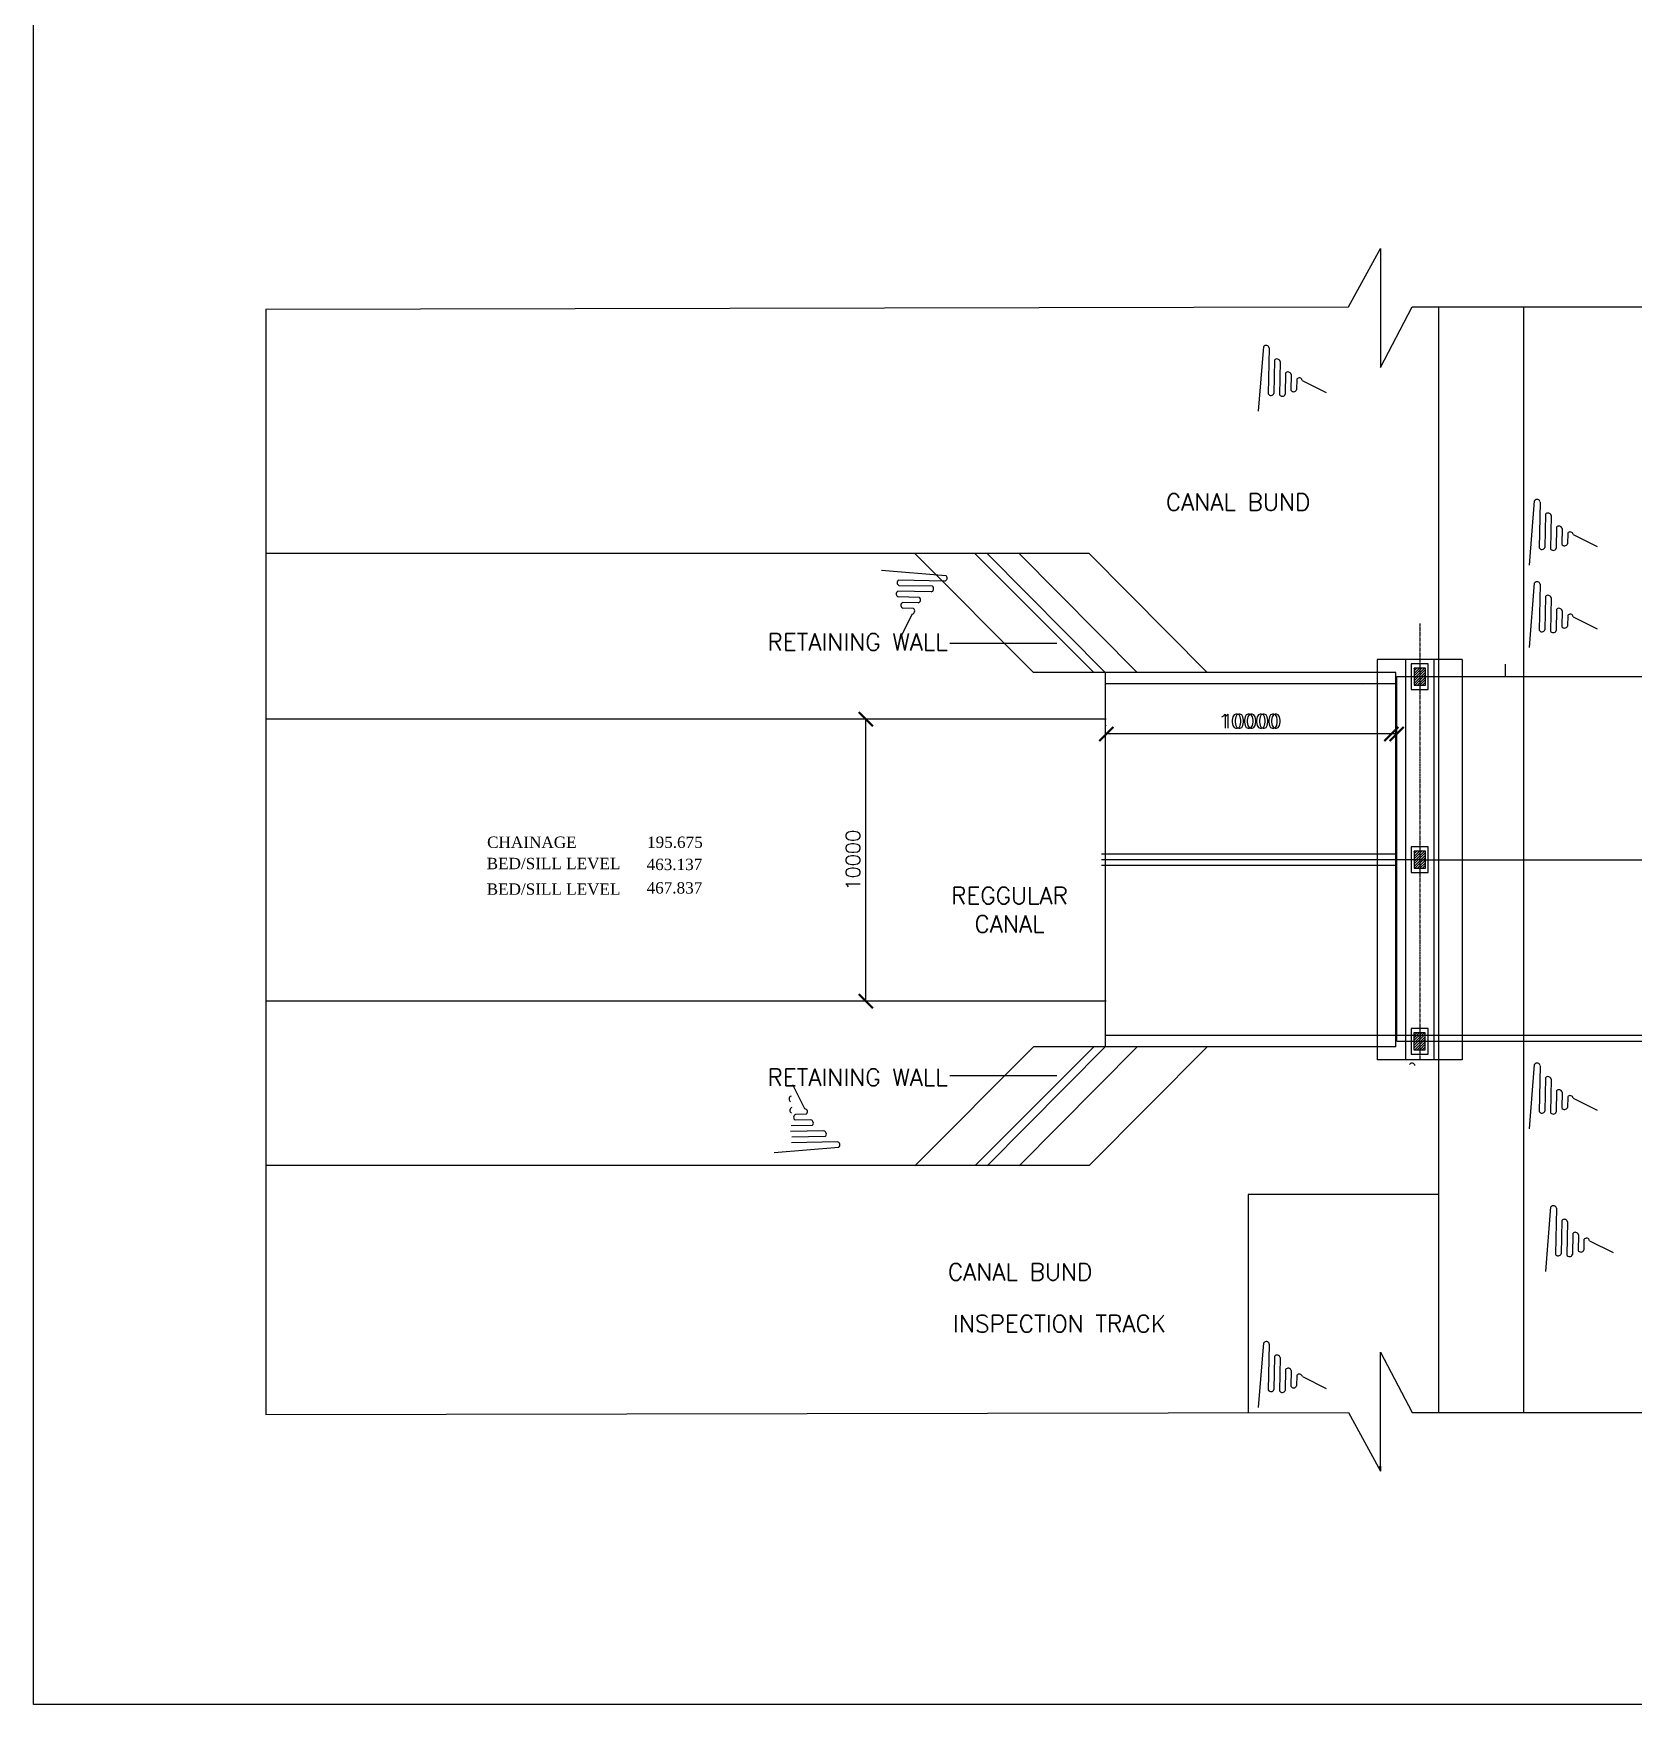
# Model space of a CAD drawing. Header units: inches. Extents: x -400915 to 515323, y 79868 to 577806.
# Drawn here: x -21365 to 35018, y 240004 to 298895 of the extents above; entities that cross this region are included whole.
import ezdxf

# ---------------------------------------------------------------- set-up
doc = ezdxf.new("R2010")
doc.units = ezdxf.units.IN
doc.header["$LTSCALE"] = 0.315
doc.header["$MEASUREMENT"] = 0
doc.linetypes.add('CENTER', pattern=[50.8, 31.75, -6.35, 6.35, -6.35])
doc.layers.get('0').update_dxf_attribs({"color": 9})
for name, color, linetype in [('CL', 5, 'CENTER'), ('rec', 7, 'Continuous'), ('stru', 2, 'Continuous')]:
    doc.layers.add(name, color=color, linetype=linetype)
doc.layers.add('crass barrier', color=1, linetype='Continuous', lineweight=20)
doc.layers.add('STRUC', color=2, linetype='Continuous', lineweight=20)
doc.styles.add('ROMANS', font='ROMANS')
doc.styles.add('S1', font='ROMANS.shx')
doc.styles.get("Standard").update_dxf_attribs({"font": 'romantic.ttf'})
doc.linetypes.add('ZIGZAG', pattern='A,0.00254,-5.08,[131,ltypeshp.shx,S=5.08,R=0,X=-5.08,Y=0],-10.16,[131,ltypeshp.shx,S=5.08,R=180,X=5.08,Y=0],-5.08', length=20.32254)
doc.dimstyles.new('75', dxfattribs={"dimscale": 0, "dimtxt": 2.5, "dimasz": 2.5, "dimexe": 1.5, "dimexo": 1.5, "dimgap": 1, "dimtad": 1, "dimdec": 0, "dimzin": 0, "dimdsep": 46, "dimtxsty": 'ROMANS', "dimblk": 'ARCHTICK', "dimcen": -0.75, "dimclrd": 1, "dimclre": 1, "dimclrt": 3, "dimadec": 0, "dimazin": 0, "dimtfac": 1, "dimtdec": 0, "dimtofl": 0, "dimtmove": 0, "dimatfit": 3, "dimfxl": 1, "dimtolj": 1, "dimtzin": 0, "dimarcsym": 0})
doc.dimstyles.new('kri', dxfattribs={"dimtxt": 150, "dimasz": 125, "dimexe": 0.18, "dimexo": 0.0625, "dimgap": 0.09, "dimtad": 1, "dimdec": 0, "dimrnd": 1, "dimzin": 0, "dimdsep": 46, "dimtxsty": 'Standard', "dimblk": 'OBLIQUE', "dimcen": 0.09, "dimclrd": 1, "dimclre": 5, "dimclrt": 3, "dimadec": 0, "dimazin": 0, "dimtfac": 1, "dimtdec": 0, "dimtofl": 0, "dimtmove": 2, "dimatfit": 3, "dimfxl": 1, "dimtolj": 1, "dimtzin": 0, "dimarcsym": 0})

# ---------------------------------------------------------------- blocks, each defined once
blk = doc.blocks.new('_ArchTick')
at = {"layer": 'crass barrier', "color": 0, "const_width": 0.15}
blk.add_lwpolyline([(-0.5, -0.5), (0.5, 0.5)], dxfattribs=at)
blk = doc.blocks.new('*D86')
at = {"layer": 'Defpoints', "color": 0, "linetype": 'Continuous', "transparency": 16777216}
for p in [(7963, 274728), (9169, 274728), (9193, 264792)]:
    blk.add_point(p, dxfattribs=at)
at = {"layer": 'STRUC', "color": 1, "linetype": 'Continuous', "lineweight": -2, "transparency": 16777216}
for p, q in [((8869, 274728), (7663, 274728)), ((7963, 264792), (7963, 274728)), ((8893, 264792), (7663, 264792))]:
    blk.add_line(p, q, dxfattribs=at)
at = {"layer": 'STRUC', "color": 1, "linetype": 'Continuous', "lineweight": -2, "transparency": 16777216, "xscale": 500, "yscale": 500, "zscale": 500}
for p, rotation in [((7963, 274728), 90), ((7963, 264792), 270)]:
    blk.add_blockref('_ArchTick', p, dxfattribs=dict(at, rotation=rotation))
at = {"layer": 'STRUC', "color": 3, "linetype": 'Continuous', "transparency": 16777216, "insert": (7513, 269760), "char_height": 500, "attachment_point": 5, "rotation": 90, "style": 'ROMANS'}
blk.add_mtext('\\A1;10000', dxfattribs=at)
blk = doc.blocks.new('*D92')
at = {"layer": 'Defpoints', "color": 0, "linetype": 'Continuous', "transparency": 16777216}
for p in [(16437, 274207), (16437, 274193), (26673, 274209)]:
    blk.add_point(p, dxfattribs=at)
at = {"layer": 'STRUC', "color": 1, "linetype": 'Continuous', "lineweight": -2, "transparency": 16777216}
for p, q in [((16437, 274493), (16437, 274507)), ((26673, 274207), (16437, 274207)), ((26673, 273909), (26673, 273907))]:
    blk.add_line(p, q, dxfattribs=at)
at = {"layer": 'STRUC', "color": 1, "linetype": 'Continuous', "lineweight": -2, "transparency": 16777216, "xscale": 500, "yscale": 500, "zscale": 500, "rotation": 180}
blk.add_blockref('_ArchTick', (16437, 274207), dxfattribs=at)
at = {"layer": 'STRUC', "color": 1, "linetype": 'Continuous', "lineweight": -2, "transparency": 16777216, "xscale": 500, "yscale": 500, "zscale": 500}
blk.add_blockref('_ArchTick', (26673, 274207), dxfattribs=at)
at = {"layer": 'STRUC', "color": 3, "linetype": 'Continuous', "transparency": 16777216, "insert": (21555, 274657), "char_height": 500, "attachment_point": 5, "style": 'ROMANS'}
blk.add_mtext('\\A1;10000', dxfattribs=at)
blk = doc.blocks.new('*D148')
at = {"layer": 'Defpoints', "color": 0, "linetype": 'Continuous', "transparency": 16777216}
for p in [(16437, 274207), (16437, 274193), (26480, 274209)]:
    blk.add_point(p, dxfattribs=at)
at = {"layer": 'STRUC', "color": 1, "linetype": 'Continuous', "lineweight": -2, "transparency": 16777216}
for p, q in [((16437, 274493), (16437, 274507)), ((26480, 274207), (16437, 274207)), ((26480, 273909), (26480, 273907))]:
    blk.add_line(p, q, dxfattribs=at)
at = {"layer": 'STRUC', "color": 1, "linetype": 'Continuous', "lineweight": -2, "transparency": 16777216, "xscale": 500, "yscale": 500, "zscale": 500, "rotation": 180}
blk.add_blockref('_ArchTick', (16437, 274207), dxfattribs=at)
at = {"layer": 'STRUC', "color": 1, "linetype": 'Continuous', "lineweight": -2, "transparency": 16777216, "xscale": 500, "yscale": 500, "zscale": 500}
blk.add_blockref('_ArchTick', (26480, 274207), dxfattribs=at)
at = {"layer": 'STRUC', "color": 3, "linetype": 'Continuous', "transparency": 16777216, "insert": (21458, 274657), "char_height": 500, "attachment_point": 5, "style": 'ROMANS'}
blk.add_mtext('\\A1;10000', dxfattribs=at)
blk = doc.blocks.new('_Oblique')
at = {"color": 0, "linetype": 'ByBlock', "lineweight": -2}
blk.add_line((-0.5, -0.5), (0.5, 0.5), dxfattribs=at)

msp = doc.modelspace()

# ---------------------------------------------------------------- hatches: boundary and pattern name
at = {"layer": 'rec', "ltscale": 0.5}
h = msp.add_hatch(dxfattribs=at)
h.set_pattern_fill('ANSI31', color=3, scale=500, style=0)
h.set_pattern_definition([(45, (-9812.286, -9213.54), (-44.194174, 44.194174), [])])
h.paths.add_polyline_path([(27683, 276527.7), (27283, 276527.7), (27283, 275927.7), (27683, 275927.7)])
h = msp.add_hatch(dxfattribs=at)
h.set_pattern_fill('ANSI31', color=3, scale=500, style=0)
h.set_pattern_definition([(45, (-9812.286, -15663.54), (-44.194174, 44.194174), [])])
h.paths.add_polyline_path([(27683, 270077.7), (27283, 270077.7), (27283, 269477.7), (27683, 269477.7)])
h = msp.add_hatch(dxfattribs=at)
h.set_pattern_fill('ANSI31', color=3, scale=500, style=0)
h.set_pattern_definition([(45, (-9817.254, -22063.9), (-44.194174, 44.194174), [])])
h.paths.add_polyline_path([(27678.1, 263677.3), (27278.1, 263677.3), (27278.1, 263077.3), (27678.1, 263077.3)])

# ---------------------------------------------------------------- linework, layer by layer
for p, q in [((25983, 276827.7), (25983, 262727.7)), ((28983, 276827.7), (25983, 276827.7)), ((28983, 276827.7), (25983, 276827.7)), ((26983, 276827.7), (26983, 262727.7)), ((27983, 276827.7), (27983, 262727.7)), ((28983, 276827.7), (28983, 262727.7)), ((30503, 276221), (30503, 276671)), ((25482.3, 275977.7), (25479.7, 275977.7)), ((25482.3, 275946), (25479.7, 275946)), ((25482.3, 263577.6), (25479.7, 263577.7)), ((28983, 262727.7), (25983, 262727.7)), ((28983, 262727.7), (25983, 262727.7))]:
    msp.add_line(p, q)
at = {"layer": 'CL', "linetype": 'ByBlock'}
for p, q in [((28142.5, 289254.5), (28142.5, 250300.8)), ((31142.5, 289254.5), (31142.5, 250300.8)), ((22180.5, 287810), (22144, 286194.5)), ((22366.9, 287379.4), (22344.6, 286208.9)), ((22563, 287334.7), (22540.7, 286164.2)), ((22755.4, 286920.4), (22741.3, 286178.6)), ((22951.4, 286875.7), (22941, 286326.2)), ((23148.6, 286711.5), (23141.6, 286340.6)), ((23344.7, 286666.8), (24182.7, 286246.5)), ((31727.5, 282381.3), (31691, 280765.8)), ((31913.9, 281950.7), (31891.6, 280780.2)), ((32110, 281906), (32087.7, 280735.5)), ((32302.4, 281491.7), (32288.3, 280749.9)), ((32498.4, 281447), (32488, 280897.6)), ((32695.6, 281282.9), (32688.6, 280912)), ((32891.7, 281238.2), (33729.7, 280817.9)), ((10265.9, 279214.5), (9095.3, 279236.7)), ((10741.2, 279596.9), (9125.6, 279633.4)), ((10310.5, 279410.5), (9140, 279432.8)), ((31727.5, 279481.9), (31691, 277866.4)), ((9851.5, 279022), (9109.7, 279036.2)), ((9806.8, 278826), (9257.4, 278836.4)), ((9642.7, 278628.8), (9271.8, 278635.9)), ((31913.9, 279051.3), (31891.6, 277880.8)), ((32110, 279006.6), (32087.7, 277836.1)), ((32302.4, 278592.3), (32288.3, 277850.5)), ((9598, 278432.7), (9177.7, 277594.7)), ((32498.4, 278547.6), (32488, 277998.2)), ((32695.6, 278383.5), (32688.6, 278012.6)), ((32891.7, 278338.8), (33729.7, 277918.5)), ((31727.5, 262518.5), (31691, 260903)), ((31913.9, 262087.9), (31891.6, 260917.4)), ((5819.4, 261001.7), (5399.1, 261839.8)), ((32110, 262043.2), (32087.7, 260872.7)), ((32302.4, 261628.9), (32288.3, 260887.1)), ((32498.4, 261584.2), (32488, 261034.7)), ((32695.6, 261420), (32688.6, 261049.1)), ((32891.7, 261375.3), (33729.7, 260955)), ((6072.9, 260412.4), (5331.1, 260398.3)), ((6028.2, 260608.5), (5478.8, 260598)), ((5864.1, 260805.6), (5493.2, 260798.6)), ((6487.3, 260220), (5316.7, 260197.7)), ((6962.6, 259837.5), (5347, 259801.1)), ((6531.9, 260023.9), (5361.4, 260001.6)), ((28142.5, 257977.7), (21437, 257977.7)), ((21437, 257977.7), (21437, 250300.8)), ((32301.7, 257493.3), (32265.2, 255877.8)), ((32488.1, 257062.7), (32465.8, 255892.2)), ((32684.2, 257018), (32661.9, 255847.5)), ((32876.6, 256603.7), (32862.5, 255861.9)), ((33072.6, 256559), (33062.2, 256009.5)), ((33269.8, 256394.8), (33262.8, 256023.9)), ((33465.9, 256350.1), (34303.9, 255929.8)), ((22182.5, 252705.7), (22146.1, 251090.2)), ((22368.9, 252275.1), (22346.7, 251104.6)), ((22565, 252230.4), (22542.7, 251059.9)), ((22757.4, 251816.1), (22743.3, 251074.3)), ((22953.5, 251771.4), (22943, 251221.9)), ((23150.7, 251607.2), (23143.6, 251236.3)), ((23346.7, 251562.5), (24184.8, 251142.2))]:
    msp.add_line(p, q, dxfattribs=at)
at = {"layer": 'CL'}
msp.add_line((27483, 278095.9), (27483, 262727.7), dxfattribs=at)
msp.add_line((27483, 278095.9), (27483, 262727.7), dxfattribs=at)
at = {"layer": 'CL', "color": 1, "linetype": 'ByBlock', "ltscale": 0.5}
for p, q in [((26640, 269977.7), (16267, 269977.7)), ((26640, 269577.7), (16267, 269577.7))]:
    msp.add_line(p, q, dxfattribs=at)
at = {"layer": 'CL', "linetype": 'ByBlock'}
for points in [[(21801.5, 285581), (21984.4, 287856.2, -0.922831), (21984.4, 287856.2, 3.0146704)], [(31348.5, 280152.3), (31531.5, 282427.5, -0.922831), (31531.5, 282427.5, 3.0146704)], [(8512.2, 279975.9), (10787.4, 279793, -0.922831), (10787.4, 279793, 3.0146704)], [(31348.5, 277252.9), (31531.5, 279528.1, -0.922831), (31531.5, 279528.1, 3.0146704)], [(31348.5, 260289.5), (31531.5, 262564.7, -0.922831), (31531.5, 262564.7, 3.0146704)], [(4733.6, 259458.6), (7008.8, 259641.5, 0.922831), (7008.8, 259641.5, -3.0146704)], [(31922.7, 255264.3), (32105.7, 257539.5, -0.922831), (32105.7, 257539.5, 3.0146704)], [(21803.6, 250476.7), (21986.5, 252751.9, -0.922831), (21986.5, 252751.9, 3.0146704)]]:
    msp.add_lwpolyline(points, format="xyb", dxfattribs=at)
for centre, start, end in [((22072.5, 287790.1), 11.223685, 143.095308), ((22454.9, 287313.3), 11.223685, 143.095308), ((22843.4, 286854.2), 11.223685, 143.095308), ((22241.1, 286246.5), 208.167595, 340.039219), ((23038.1, 286378.2), 208.167595, 340.039219), ((23236.7, 286645.4), 11.223685, 143.095308), ((22637.8, 286216.2), 208.167595, 340.039219), ((31619.5, 282361.4), 11.223685, 143.095308), ((32001.9, 281884.6), 11.223685, 143.095308), ((32390.4, 281425.6), 11.223685, 143.095308), ((32585.1, 280949.5), 208.167595, 340.039219), ((32783.7, 281216.7), 11.223685, 143.095308), ((31788.1, 280817.8), 208.167595, 340.039219), ((32184.8, 280787.5), 208.167595, 340.039219), ((10721.2, 279704.9), 281.223685, 53.095308), ((9147.3, 279139.7), 118.167595, 250.039219), ((9177.6, 279536.3), 118.167595, 250.039219), ((10244.4, 279322.5), 281.223685, 53.095308), ((31619.5, 279462), 11.223685, 143.095308), ((9309.4, 278739.4), 118.167595, 250.039219), ((9576.6, 278540.7), 281.223685, 53.095308), ((9785.4, 278934), 281.223685, 53.095308), ((32001.9, 278985.2), 11.223685, 143.095308), ((32390.4, 278526.2), 11.223685, 143.095308), ((32585.1, 278050.1), 208.167595, 340.039219), ((32783.7, 278317.3), 11.223685, 143.095308), ((31788.1, 277918.4), 208.167595, 340.039219), ((32184.8, 277888.1), 208.167595, 340.039219), ((27207.7, 262498.6), 11.223685, 143.095308), ((31619.5, 262498.6), 11.223685, 143.095308), ((32001.9, 262021.7), 11.223685, 143.095308), ((32390.4, 261562.7), 11.223685, 143.095308), ((5368.7, 261340.7), 109.960781, 241.832405), ((5399, 260944.1), 109.960781, 241.832405), ((5798, 260893.7), 306.904692, 78.776315), ((31788.1, 260954.9), 208.167595, 340.039219), ((32184.8, 260924.6), 208.167595, 340.039219), ((32585.1, 261086.7), 208.167595, 340.039219), ((32783.7, 261353.9), 11.223685, 143.095308), ((5530.8, 260695.1), 109.960781, 241.832405), ((6006.8, 260500.5), 306.904692, 78.776315), ((6465.8, 260112), 306.904692, 78.776315), ((6942.6, 259729.5), 306.904692, 78.776315), ((32193.7, 257473.4), 11.223685, 143.095308), ((32576.1, 256996.6), 11.223685, 143.095308), ((32964.6, 256537.5), 11.223685, 143.095308), ((33357.9, 256328.7), 11.223685, 143.095308), ((32362.3, 255929.8), 208.167595, 340.039219), ((32759, 255899.5), 208.167595, 340.039219), ((33159.3, 256061.5), 208.167595, 340.039219), ((22074.5, 252685.8), 11.223685, 143.095308), ((22457, 252208.9), 11.223685, 143.095308), ((22845.5, 251749.9), 11.223685, 143.095308), ((23238.7, 251541.1), 11.223685, 143.095308), ((22243.1, 251142.1), 208.167595, 340.039219), ((22639.8, 251111.8), 208.167595, 340.039219), ((23040.1, 251273.9), 208.167595, 340.039219)]:
    msp.add_arc(centre, 110.1, start, end, dxfattribs=at)
at = {"layer": 'rec', "linetype": 'ZIGZAG', "ltscale": 0.5}
msp.add_line((-13181.4, 289182.8), (-13181.4, 250229.1), dxfattribs=at)
at = {"layer": 'rec', "ltscale": 0.5}
for p, q in [((15835.7, 280561.6), (-13181.4, 280561.6)), ((16399.5, 276377.7), (16399.5, 263177.7)), ((26640, 276347.8), (26640, 276376.6)), ((26640, 263177.7), (26640, 276376.6)), ((26673, 263377.7), (26673, 276227.7)), ((96833, 263577.7), (26673, 263577.7)), ((16399.5, 263177.7), (13878.2, 263177.7)), ((15839.7, 258997.8), (-13181.4, 258997.8))]:
    msp.add_line(p, q, dxfattribs=at)
at = {"layer": 'rec', "linetype": 'CENTER', "ltscale": 0.5}
for p, q in [((26673, 276227.7), (96833, 276227.7)), ((27483, 269777.7), (16267, 269777.7)), ((27503, 269777.7), (96003, 269777.7)), ((26673, 263377.7), (27483, 263377.7)), ((27483, 263377.7), (96833, 263377.7))]:
    msp.add_line(p, q, dxfattribs=at)
at = {"layer": 'rec', "ltscale": 0.5}
for points in [[(-21365, 331974.8), (142023.4, 331974.8), (142023.4, 240004.4), (-21365, 240004.4)], [(27183, 275777.7), (27783, 275777.7), (27783, 276677.7), (27183, 276677.7)], [(27683, 276527.7), (27283, 276527.7), (27283, 275927.7), (27683, 275927.7)], [(27183, 269327.7), (27783, 269327.7), (27783, 270227.7), (27183, 270227.7)], [(27683, 270077.7), (27283, 270077.7), (27283, 269477.7), (27683, 269477.7)], [(27183, 262927.7), (27783, 262927.7), (27783, 263827.7), (27183, 263827.7)], [(27678.1, 263677.3), (27278.1, 263677.3), (27278.1, 263077.3), (27678.1, 263077.3)]]:
    msp.add_lwpolyline(points, close=True, dxfattribs=at)
at = {"layer": 'rec', "color": 8, "ltscale": 0.5}
for points in [[(-13181.4, 289182.8), (24969.8, 289254.5), (26095.3, 291319.8), (26095.3, 287127.4), (27220.8, 289254.5), (58631.4, 289254.5), (59756.9, 290574.4), (59756.9, 286826.8), (60882.4, 289254.5), (96837.6, 289254.5), (97963.1, 291319.8), (97963.1, 287146.6), (99088.6, 289254.5), (99468.5, 289254.5), (135136.8, 289254.5)], [(-13181.4, 250229.1), (24969.8, 250300.8), (26095.3, 248235.5), (26095.3, 252427.9), (27220.8, 250300.8), (58631.4, 250300.8), (59756.9, 248235.5), (59756.9, 252728.5), (60882.4, 250300.8), (96837.6, 250300.8), (97963.1, 248235.5), (97963.1, 252408.8), (99088.6, 250300.8), (99468.5, 250300.8), (135136.8, 250300.8)], [(26040.2, 248336.5), (26095.3, 248411.3), (26095.3, 248235.5)]]:
    msp.add_lwpolyline(points, dxfattribs=at)
at = {"layer": 'stru'}
for p, q in [((13878.2, 276377.7), (9694.3, 280561.6)), ((15999.5, 276377.7), (11819.7, 280557.5)), ((16399.5, 276377.7), (12239.9, 280561.6)), ((17527.6, 276377.7), (13368, 280561.6)), ((19995.3, 276377.7), (15835.7, 280561.6)), ((16399.5, 276377.7), (13878.2, 276377.7)), ((26635.5, 276377.7), (16399.5, 276377.7)), ((26635.5, 275977.7), (16399.5, 275977.7)), ((16437, 274727.7), (-13181.4, 274727.7)), ((16437, 264791.9), (-13181.4, 264791.9)), ((26635.5, 263577.7), (16399.5, 263577.7)), ((13878.2, 263177.7), (9694.3, 258993.7)), ((15999.5, 263177.7), (11819.7, 258997.8)), ((15999.5, 263177.7), (11819.7, 258997.8)), ((16399.5, 263177.7), (12239.9, 258993.7)), ((17527.6, 263177.7), (13368, 258993.7)), ((19995.3, 263177.7), (15839.7, 258997.8)), ((26635.5, 263177.7), (16399.5, 263177.7))]:
    msp.add_line(p, q, dxfattribs=at)

# ---------------------------------------------------------------- texts
for s, p in [('CHAINAGE', (-5380.2, 270192.8)), ('195.675', (255.7, 270192.8)), ('BED/SILL LEVEL', (-5395.6, 269443.1)), ('463.137', (240.3, 269411.7)), ('BED/SILL LEVEL', (-5395.6, 268541.5)), ('467.837', (240.3, 268585.3))]:
    msp.add_text(s, height=400, dxfattribs=at).set_placement(p)
at = {"layer": 'stru', "char_height": 600, "style": 'S1'}
for s, insert, width, attachment_point in [('CANAL BUND', (18536, 282677.7), 155274.456, 1), ('RETAINING WALL', (7677.3, 277748.3), 7695.501, 2), ('REGGULAR \\PCANAL', (13029.8, 268812), 4991.723, 2), ('RETAINING WALL', (7677.3, 261807), 7695.501, 8), ('CANAL BUND', (10856.8, 255553.5), 155274.456, 1), ('INSPECTION TRACK', (11039.7, 253727.2), 155274.456, 1)]:
    msp.add_mtext(s, dxfattribs=dict(at, insert=insert, width=width, attachment_point=attachment_point))

# ---------------------------------------------------------------- dimensions: what is measured, and where the dimension line sits
at = {"layer": 'STRUC', "linetype": 'Continuous'}
for base, p1, p2, angle, picture, middle in [((7963.3, 274727.7), (9192.6, 264791.9), (9169.3, 274727.7), 90, '*D86', (7513.3, 269759.8)), ((16437, 274207.3), (26673, 274208.8), (16437, 274193.3), 180, '*D92', (21555, 274657.3)), ((16437, 274207.3), (26479.7, 274208.8), (16437, 274193.3), 180, '*D148', (21458.3, 274657.3))]:
    dim = msp.add_linear_dim(base=base, p1=p1, p2=p2, angle=angle, text='10000', dimstyle='75', override={"dimscale": 200, "dimtmove": 2}, dxfattribs=at)
    dim.commit()
    dim.dimension.update_dxf_attribs({"geometry": picture, "text_midpoint": middle})

# ---------------------------------------------------------------- leaders
at = {"layer": 'rec', "ltscale": 0.5}
for points in [[(14691.8, 277394.7), (10921.6, 277394.7)], [(14691.8, 262160.6), (10921.6, 262160.6)]]:
    msp.add_leader(points, dimstyle='kri', override={"dimgap": 0.09, "dimtad": 0}, dxfattribs=at)

doc.saveas('drawing.dxf')
